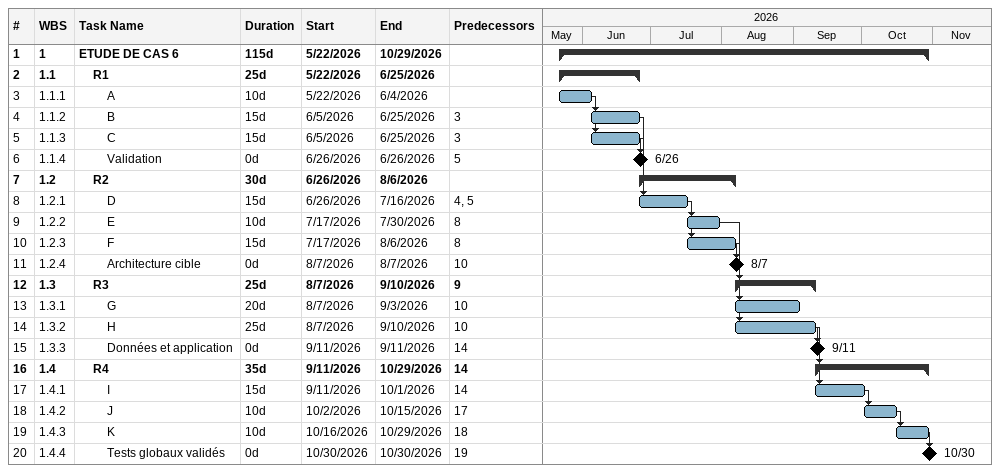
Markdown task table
| ID | WBS | Task | Duration | Start | Finish | Predecessors |
|---|---|---|---|---|---|---|
| 1 | 1 | **ETUDE DE CAS 6** | 115d | 2026-05-22 | 2026-10-29 |  |
| 2 | 1.1 | **R1** | 25d | 2026-05-22 | 2026-06-25 |  |
| 3 | 1.1.1 | A | 10d | 2026-05-22 | 2026-06-04 |  |
| 4 | 1.1.2 | B | 15d | 2026-06-05 | 2026-06-25 | 3 |
| 5 | 1.1.3 | C | 15d | 2026-06-05 | 2026-06-25 | 3 |
| 6 | 1.1.4 | Validation | 0d | 2026-06-26 | 2026-06-26 | 5 |
| 7 | 1.2 | **R2** | 30d | 2026-06-26 | 2026-08-06 |  |
| 8 | 1.2.1 | D | 15d | 2026-06-26 | 2026-07-16 | 4, 5 |
| 9 | 1.2.2 | E | 10d | 2026-07-17 | 2026-07-30 | 8 |
| 10 | 1.2.3 | F | 15d | 2026-07-17 | 2026-08-06 | 8 |
| 11 | 1.2.4 | Architecture cible | 0d | 2026-08-07 | 2026-08-07 | 10 |
| 12 | 1.3 | **R3** | 25d | 2026-08-07 | 2026-09-10 | 9 |
| 13 | 1.3.1 | G | 20d | 2026-08-07 | 2026-09-03 | 10 |
| 14 | 1.3.2 | H | 25d | 2026-08-07 | 2026-09-10 | 10 |
| 15 | 1.3.3 | Données et application | 0d | 2026-09-11 | 2026-09-11 | 14 |
| 16 | 1.4 | **R4** | 35d | 2026-09-11 | 2026-10-29 | 14 |
| 17 | 1.4.1 | I | 15d | 2026-09-11 | 2026-10-01 | 14 |
| 18 | 1.4.2 | J | 10d | 2026-10-02 | 2026-10-15 | 17 |
| 19 | 1.4.3 | K | 10d | 2026-10-16 | 2026-10-29 | 18 |
| 20 | 1.4.4 | Tests globaux validés | 0d | 2026-10-30 | 2026-10-30 | 19 |
